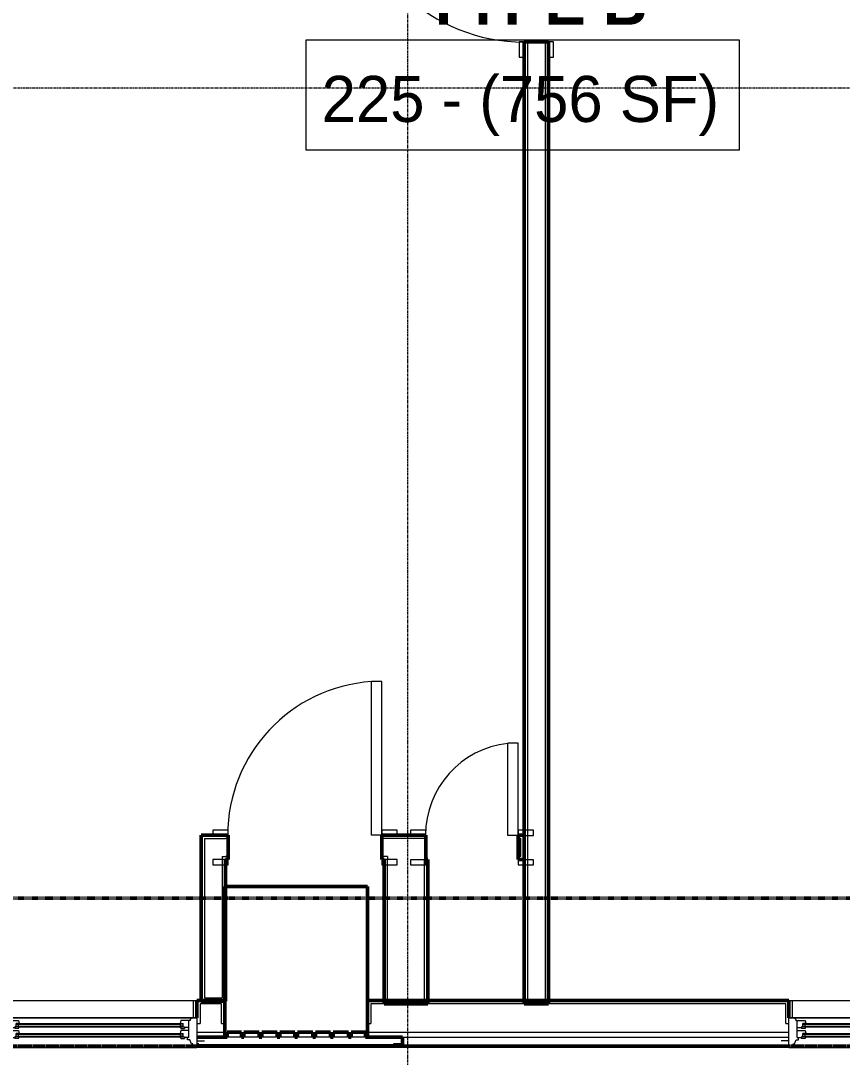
# Model space of a CAD drawing. Header units: inches. Extents: x -4218 to -1830, y 9767 to 12426.
# Drawn here: x -2902.9 to -2742.5, y 9978 to 10180.3 of the extents above; entities that cross this region are included whole.
import ezdxf

# ---------------------------------------------------------------- set-up
doc = ezdxf.new("R2010")
doc.units = ezdxf.units.IN
doc.header["$MEASUREMENT"] = 0
doc.linetypes.add('Dash 1_16_', pattern=[0.125, 0.0625, -0.0625])
doc.linetypes.add('Grid Line 1_2_', pattern=[0.875, 0.5, -0.125, 0.125, -0.125])
for name, color, linetype, lineweight in [('0-1', 7, 'Continuous', 5), ('0-2', 252, 'Continuous', 9), ('A-AREA-IDEN', 2, 'Continuous', 9), ('A-DOOR-1', 10, 'Continuous', 9), ('A-DOOR-2', 50, 'Continuous', 20), ('A-DOOR-FRAM-1', 50, 'Continuous', 20), ('A-GENM', 5, 'Continuous', 9), ('A-GENM-6', 5, 'Continuous', 50), ('A-GLAZ-1', 151, 'Continuous', 9), ('A-GLAZ-2', 151, 'Continuous', 20), ('A-GLAZ-3', 151, 'Continuous', 50), ('A-WALL', 113, 'Continuous', 13), ('A-WALL-1', 7, 'Continuous', 50), ('A-WALL-2', 250, 'Continuous', 13), ('A-WALL-8', 113, 'Continuous', 50), ('C-PROP-LINE-1', 91, 'Dash 1_16_', 50), ('I-WALL-1', 7, 'Continuous', 50), ('S-GRID-1', 1, 'Grid Line 1_2_', 9)]:
    doc.layers.add(name, color=color, linetype=linetype, lineweight=lineweight)
doc.styles.add('Century Gothic', font='ufonts.com_century-gothic.ttf', dxfattribs={"height": 9})
doc.styles.add('Century Gothic_B', font='GOTHICB.TTF', dxfattribs={"height": 9})

# ---------------------------------------------------------------- blocks, each defined once
blk = doc.blocks.new('SWING - SINGLE - FLUSH - 2-10 x 6-8 - PRIVACY-3199407-BACKGROUND - 2ND FLOOR')
at = {"layer": 'A-DOOR-1'}
blk.add_arc((17, 2.37), 34.07, 93.3657, 180, dxfattribs=at)
at = {"layer": 'A-DOOR-2'}
for p, q in [((15, 2.37), (15, 36.38)), ((17, 36.38), (15, 36.38)), ((17, 2.37), (17, 36.38)), ((17, 2.37), (15, 2.37))]:
    blk.add_line(p, q, dxfattribs=at)
at = {"layer": 'A-DOOR-FRAM-1'}
for p, q in [((-17, 3.37), (-20, 3.37)), ((-20, 3.37), (-20, 2.37)), ((-20, 2.37), (-17, 2.37)), ((-17, 2.37), (-17, 3.37)), ((20, 3.37), (17, 3.37)), ((17, 3.37), (17, 2.37)), ((17, 2.37), (20, 2.37)), ((20, 2.37), (20, 3.37)), ((-17, -2.38), (-20, -2.38)), ((-20, -2.38), (-20, -3.38)), ((-20, -3.38), (-17, -3.38)), ((-17, -3.38), (-17, -2.38)), ((20, -2.38), (17, -2.38)), ((17, -2.38), (17, -3.38)), ((17, -3.38), (20, -3.38)), ((20, -3.38), (20, -2.38))]:
    blk.add_line(p, q, dxfattribs=at)
blk = doc.blocks.new('SWING - SINGLE - FLUSH - 30_ x 80_ - MAGIC PAK DOOR - ACOUSTICAL SEAL-3199413-BACKGROUND - 2ND FLOOR')
at = {"layer": 'A-DOOR-1'}
blk.add_arc((15, 2.375), 30.067, 93.81407, 180, dxfattribs=at)
at = {"layer": 'A-DOOR-2'}
for p, q in [((13, 2.375), (13, 32.375)), ((15, 32.375), (13, 32.375)), ((15, 2.375), (15, 32.375)), ((15, 2.375), (13, 2.375))]:
    blk.add_line(p, q, dxfattribs=at)
at = {"layer": 'A-DOOR-FRAM-1'}
for p, q in [((-15, 3.375), (-18, 3.375)), ((-18, 3.375), (-18, 2.375)), ((-18, 2.375), (-15, 2.375)), ((-15, 2.375), (-15, 3.375)), ((18, 3.375), (15, 3.375)), ((15, 3.375), (15, 2.375)), ((15, 2.375), (18, 2.375)), ((18, 2.375), (18, 3.375)), ((-15, -2.375), (-18, -2.375)), ((-18, -2.375), (-18, -3.375)), ((-18, -3.375), (-15, -3.375)), ((-15, -3.375), (-15, -2.375)), ((18, -2.375), (15, -2.375)), ((15, -2.375), (15, -3.375)), ((15, -3.375), (18, -3.375)), ((18, -3.375), (18, -2.375))]:
    blk.add_line(p, q, dxfattribs=at)
blk = doc.blocks.new('SWING - SINGLE - FLUSH - 1-6 X 6-8 PASSAGE-3199417-BACKGROUND - 2ND FLOOR')
at = {"layer": 'A-DOOR-1'}
blk.add_arc((9, 2.37), 18.07, 96.3558, 180, dxfattribs=at)
at = {"layer": 'A-DOOR-2'}
for p, q in [((7, 2.37), (7, 20.33)), ((9, 20.33), (7, 20.33)), ((9, 2.37), (9, 20.33)), ((9, 2.37), (7, 2.37))]:
    blk.add_line(p, q, dxfattribs=at)
at = {"layer": 'A-DOOR-FRAM-1'}
for p, q in [((-9, 3.37), (-12, 3.37)), ((-12, 3.37), (-12, 2.37)), ((-12, 2.37), (-9, 2.37)), ((-9, 2.37), (-9, 3.37)), ((12, 3.37), (9, 3.37)), ((9, 3.37), (9, 2.37)), ((9, 2.37), (12, 2.37)), ((12, 2.37), (12, 3.37)), ((-9, -2.38), (-12, -2.38)), ((-12, -2.38), (-12, -3.38)), ((-12, -3.38), (-9, -3.38)), ((-9, -3.38), (-9, -2.38)), ((12, -2.38), (9, -2.38)), ((9, -2.38), (9, -3.38)), ((9, -3.38), (12, -3.38)), ((12, -3.38), (12, -2.38))]:
    blk.add_line(p, q, dxfattribs=at)
blk = doc.blocks.new('CTR - 1st Phase - Unit Layouts_rvt-1-BACKGROUND - 2ND FLOOR')
at = {"layer": 'A-WALL-1'}
for p, q in [((-2799.87, 10176.24), (-2804.62, 10176.24)), ((-2804.62, 10176.24), (-2804.62, 9988.44)), ((-2799.87, 9988.44), (-2799.87, 10176.24)), ((-2867.07, 10021.34), (-2867.7, 10021.34)), ((-2867.7, 10021.34), (-2867.7, 9988.96)), ((-2862.95, 10021.34), (-2867.07, 10021.34)), ((-2862.44, 10021.34), (-2862.95, 10021.34)), ((-2862.44, 10016.59), (-2862.44, 10021.34)), ((-2823.81, 10021.34), (-2832.44, 10021.34)), ((-2832.44, 10021.34), (-2832.44, 10016.59)), ((-2823.81, 10016.59), (-2823.81, 10021.34)), ((-2804.62, 10021.34), (-2805.81, 10021.34)), ((-2805.81, 10021.34), (-2805.81, 10016.59)), ((-2804.62, 10020.71), (-2804.62, 10021.34)), ((-2804.62, 10017.21), (-2804.62, 10020.71)), ((-2862.95, 9988.96), (-2862.95, 10016.59)), ((-2862.95, 10016.59), (-2862.44, 10016.59)), ((-2832.44, 10016.59), (-2831.94, 10016.59)), ((-2805.81, 10016.59), (-2804.62, 10016.59)), ((-2804.62, 10016.59), (-2804.62, 10017.21)), ((-2867.7, 9988.96), (-2867.07, 9988.96)), ((-2867.07, 9988.96), (-2863.57, 9988.96)), ((-2863.57, 9988.96), (-2862.95, 9988.96)), ((-2804.62, 9988.44), (-2804, 9988.44)), ((-2804, 9988.44), (-2800.5, 9988.44)), ((-2800.5, 9988.44), (-2799.87, 9988.44))]:
    blk.add_line(p, q, dxfattribs=at)
at = {"layer": 'A-WALL-2'}
for p, q in [((-2804, 10176.24), (-2804, 9989.06)), ((-2800.5, 10176.24), (-2800.5, 9989.06)), ((-2867.07, 10020.71), (-2867.07, 9989.59)), ((-2867.07, 10020.71), (-2863.57, 10020.71)), ((-2863.57, 10020.71), (-2862.95, 10020.71)), ((-2862.44, 10020.71), (-2862.95, 10020.71)), ((-2823.81, 10020.71), (-2832.44, 10020.71)), ((-2805.25, 10020.71), (-2805.81, 10020.71)), ((-2805.25, 10017.21), (-2805.25, 10020.71)), ((-2863.57, 10017.21), (-2863.57, 9989.59)), ((-2863.57, 10017.21), (-2862.95, 10017.21)), ((-2862.44, 10017.21), (-2862.95, 10017.21)), ((-2831.31, 10017.21), (-2832.44, 10017.21)), ((-2831.31, 10017.21), (-2831.31, 10016.59)), ((-2831.31, 9988.44), (-2831.31, 10016.59)), ((-2823.81, 10017.21), (-2824.06, 10017.21)), ((-2824.06, 10017.21), (-2824.06, 10016.59)), ((-2824.06, 9988.44), (-2824.06, 10016.59)), ((-2805.25, 10017.21), (-2805.81, 10017.21)), ((-2867.07, 9989.59), (-2863.57, 9989.59)), ((-2804, 9989.06), (-2800.5, 9989.06))]:
    blk.add_line(p, q, dxfattribs=at)
at = {"layer": 'I-WALL-1'}
for p, q in [((-2831.94, 10016.59), (-2831.94, 9988.44)), ((-2823.44, 10016.59), (-2823.81, 10016.59)), ((-2823.44, 9988.44), (-2823.44, 10016.59)), ((-2831.94, 9988.44), (-2823.44, 9988.44))]:
    blk.add_line(p, q, dxfattribs=at)
at = {"layer": '0-2', "rotation": 90.0000000000466}
blk.add_blockref('SWING - SINGLE - FLUSH - 2-10 x 6-8 - PRIVACY-3199407-BACKGROUND - 2ND FLOOR', (-2802.25, 10193.24), dxfattribs=at)
at = {"layer": '0-2'}
for name, p in [('SWING - SINGLE - FLUSH - 30_ x 80_ - MAGIC PAK DOOR - ACOUSTICAL SEAL-3199413-BACKGROUND - 2ND FLOOR', (-2847.44, 10018.96)), ('SWING - SINGLE - FLUSH - 1-6 X 6-8 PASSAGE-3199417-BACKGROUND - 2ND FLOOR', (-2814.81, 10018.96))]:
    blk.add_blockref(name, p, dxfattribs=at)
blk = doc.blocks.new('Window-Double_Hung-Andersen-400_Series-Tilt_Wash - DOUBLE HUNG - REVERSE COTTAGE - 2ND FLOOR-2888952-BACKGROUND - 2ND FLOOR')
at = {"layer": 'A-GLAZ-1'}
for p, q in [((-18.95, 4.44), (18.95, 4.44)), ((-18.95, 1.06), (-18.95, 4.44)), ((-18.32, 1.06), (-18.32, 4.44)), ((18.32, 1.06), (18.32, 4.44)), ((18.95, 4.44), (18.95, 1.06)), ((-19.01, 2.44), (-19.01, 3.94)), ((-19.01, 3.94), (-18.95, 3.94)), ((-18.95, 2.44), (-19.01, 2.44)), ((18.95, 3.94), (19.01, 3.94)), ((19.01, 2.44), (18.95, 2.44)), ((19.01, 3.94), (19.01, 2.44)), ((18.95, 1.06), (-18.95, 1.06)), ((-16.29, -0.19), (-15.7, -0.19)), ((-16.29, -0.56), (-15.7, -0.56)), ((-15.82, -0.56), (-15.82, -0.19)), ((-15.7, -0.06), (15.7, -0.06)), ((-15.7, -0.19), (15.7, -0.19)), ((-15.7, -0.56), (15.7, -0.56)), ((-15.7, -0.69), (15.7, -0.69)), ((-15.7, -2), (15.7, -2)), ((16.29, -0.19), (15.7, -0.19)), ((16.29, -0.56), (15.7, -0.56)), ((15.82, -0.56), (15.82, -0.19)), ((-16.29, -2.13), (-15.7, -2.13)), ((-16.29, -2.5), (-15.7, -2.5)), ((-15.82, -2.5), (-15.82, -2.13)), ((-15.7, -2.13), (15.7, -2.13)), ((-15.7, -2.5), (15.7, -2.5)), ((-15.7, -2.63), (15.7, -2.63)), ((16.29, -2.13), (15.7, -2.13)), ((16.29, -2.5), (15.7, -2.5)), ((15.82, -2.5), (15.82, -2.13))]:
    blk.add_line(p, q, dxfattribs=at)
at = {"layer": 'A-GLAZ-2'}
for p, q in [((-19.01, 1.06), (19.01, 1.06)), ((-19.01, -4.81), (-19.01, 1.06)), ((-17.67, 0.78), (-18, 1.06)), ((-17.67, 0.78), (-17.67, 0.56)), ((-17.67, 0.56), (-15.86, 0.56)), ((-17.42, -2.75), (-17.42, 0.56)), ((-15.86, 0.56), (-15.7, -0.06)), ((15.86, 0.56), (15.7, -0.06)), ((17.67, 0.56), (15.86, 0.56)), ((17.42, -2.75), (17.42, 0.56)), ((17.67, 0.78), (18, 1.06)), ((17.67, 0.78), (17.67, 0.56)), ((19.01, 1.06), (19.01, -4.81)), ((-17.42, -0.81), (-16.57, -0.81)), ((-17.42, -1.38), (-15.86, -1.38)), ((-16.57, -0.69), (-16.57, -1.03)), ((-15.7, -0.69), (-16.57, -0.69)), ((-15.86, -1.03), (-16.57, -1.03)), ((-16.29, -0.69), (-16.29, -0.06)), ((-15.7, -0.06), (-16.29, -0.06)), ((-16.29, -2.63), (-16.29, -2)), ((-15.7, -2), (-16.29, -2)), ((-15.86, -1.03), (-15.7, -0.69)), ((-15.86, -1.38), (-15.7, -2)), ((15.7, -0.06), (16.29, -0.06)), ((15.86, -1.03), (15.7, -0.69)), ((15.7, -0.69), (16.57, -0.69)), ((15.86, -1.38), (15.7, -2)), ((15.7, -2), (16.29, -2)), ((15.86, -1.03), (16.57, -1.03)), ((17.42, -1.38), (15.86, -1.38)), ((16.29, -0.69), (16.29, -0.06)), ((16.29, -2.63), (16.29, -2)), ((16.57, -0.69), (16.57, -1.03)), ((17.42, -0.81), (16.57, -0.81)), ((-19.01, -3.44), (-20.51, -3.44)), ((-18.2, -4), (-17.92, -4)), ((-18.2, -4.81), (-18.2, -4)), ((-17.92, -4), (-17.61, -3.19)), ((-17.61, -3.19), (-17.14, -3.19)), ((-17.42, -2.75), (-16.57, -2.75)), ((-17.14, -3.19), (-17.14, -2.75)), ((-16.57, -2.63), (-16.57, -2.97)), ((-15.7, -2.63), (-16.57, -2.63)), ((-15.86, -2.97), (-16.57, -2.97)), ((-15.86, -2.97), (-15.7, -2.63)), ((15.86, -2.97), (15.7, -2.63)), ((15.7, -2.63), (16.57, -2.63)), ((15.86, -2.97), (16.57, -2.97)), ((16.57, -2.63), (16.57, -2.97)), ((17.42, -2.75), (16.57, -2.75)), ((17.14, -3.19), (17.14, -2.75)), ((17.61, -3.19), (17.14, -3.19)), ((17.92, -4), (17.61, -3.19)), ((18.2, -4), (17.92, -4)), ((18.2, -4.81), (18.2, -4)), ((19.01, -3.44), (20.51, -3.44)), ((19.01, -4.81), (-19.01, -4.81))]:
    blk.add_line(p, q, dxfattribs=at)
blk = doc.blocks.new('V-Series_EWC4_SPVU_RFA_2015 - 2ND AND 3RD FLOOR-2226480-BACKGROUND - 2ND FLOOR')
at = {"layer": 'A-GENM'}
for p, q in [((-3858.97, 11732.03), (-3858.97, 11734.83)), ((-3858.97, 11728.55), (-3858.97, 11731.53)), ((-3858.97, 11725.06), (-3858.97, 11728.05)), ((-3858.97, 11721.58), (-3858.97, 11724.56)), ((-3858.97, 11718.09), (-3858.97, 11721.08)), ((-3858.97, 11714.61), (-3858.97, 11717.59)), ((-3858.97, 11711.12), (-3858.97, 11714.11)), ((-3858.97, 11707.83), (-3858.97, 11710.62))]:
    blk.add_line(p, q, dxfattribs=at)
at = {"layer": 'A-GENM-6'}
for p, q in [((-3829.54, 11735.26), (-3858.97, 11735.26)), ((-3858.97, 11735.26), (-3858.97, 11734.83)), ((-3829.54, 11707.39), (-3829.54, 11735.26)), ((-3858.97, 11734.83), (-3857.97, 11734.83)), ((-3857.97, 11734.83), (-3857.97, 11732.03)), ((-3857.97, 11732.03), (-3858.97, 11732.03)), ((-3858.97, 11732.03), (-3858.97, 11731.53)), ((-3858.97, 11731.53), (-3857.97, 11731.53)), ((-3857.97, 11731.53), (-3857.97, 11728.55)), ((-3857.97, 11728.55), (-3858.97, 11728.55)), ((-3858.97, 11728.55), (-3858.97, 11728.05)), ((-3858.97, 11728.05), (-3857.97, 11728.05)), ((-3857.97, 11728.05), (-3857.97, 11725.06)), ((-3857.97, 11725.06), (-3858.97, 11725.06)), ((-3858.97, 11725.06), (-3858.97, 11724.56)), ((-3858.97, 11724.56), (-3857.97, 11724.56)), ((-3857.97, 11724.56), (-3857.97, 11721.58)), ((-3857.97, 11721.58), (-3858.97, 11721.58)), ((-3858.97, 11721.58), (-3858.97, 11721.08)), ((-3858.97, 11721.08), (-3857.97, 11721.08)), ((-3857.97, 11721.08), (-3857.97, 11718.09)), ((-3857.97, 11718.09), (-3858.97, 11718.09)), ((-3858.97, 11718.09), (-3858.97, 11717.59)), ((-3858.97, 11717.59), (-3857.97, 11717.59)), ((-3857.97, 11717.59), (-3857.97, 11714.61)), ((-3857.97, 11714.61), (-3858.97, 11714.61)), ((-3858.97, 11714.61), (-3858.97, 11714.11)), ((-3858.97, 11714.11), (-3857.97, 11714.11)), ((-3857.97, 11714.11), (-3857.97, 11711.12)), ((-3857.97, 11711.12), (-3858.97, 11711.12)), ((-3858.97, 11711.12), (-3858.97, 11710.62)), ((-3858.97, 11710.62), (-3857.97, 11710.62)), ((-3857.97, 11710.62), (-3857.97, 11707.83)), ((-3857.97, 11707.83), (-3858.97, 11707.83)), ((-3858.97, 11707.83), (-3858.97, 11707.39)), ((-3858.97, 11707.39), (-3829.54, 11707.39))]:
    blk.add_line(p, q, dxfattribs=at)
blk = doc.blocks.new('Perforated Panel at Magic-Pak - hvac panel - 2nd floor 2-2702974-BACKGROUND - 2ND FLOOR')
at = {"layer": 'A-GLAZ-3'}
for p, q in [((19.01, 4.44), (-19.01, 4.44)), ((-19.01, 4.44), (-19.01, 4.37)), ((-19.01, 4.37), (19.01, 4.37)), ((19.01, 4.37), (19.01, 4.44))]:
    blk.add_line(p, q, dxfattribs=at)
blk = doc.blocks.new('Family - ___-2835860-BACKGROUND - 2ND FLOOR')
at = {"layer": 'C-PROP-LINE-1'}
blk.add_line((-2636.92, 9980.19), (-3860.72, 9980.19), dxfattribs=at)
blk = doc.blocks.new('Family - ___-2835903-BACKGROUND - 2ND FLOOR')
at = {"layer": 'C-PROP-LINE-1'}
blk.add_line((-2096.45, 10009.09), (-3831.82, 10009.09), dxfattribs=at)
blk = doc.blocks.new('Family - ___-2835932-BACKGROUND - 2ND FLOOR')
at = {"layer": 'C-PROP-LINE-1'}
blk.add_line((-2067.55, 9980.19), (-3860.72, 9980.19), dxfattribs=at)

msp = doc.modelspace()

# ---------------------------------------------------------------- linework, layer by layer
at = {"layer": 'A-AREA-IDEN', "flags": 128}
msp.add_lwpolyline([(-2847.16, 10176.58), (-2762.66, 10176.58), (-2762.66, 10155.09), (-2847.16, 10155.09)], close=True, dxfattribs=at)
at = {"layer": 'A-WALL'}
for p, q in [((-2867.89, 9988.44), (-2867.89, 9984.63)), ((-2863.69, 9988.44), (-2867.89, 9988.44)), ((-2863.69, 9984.63), (-2863.69, 9988.44)), ((-2834.56, 9988.44), (-2834.56, 9984.63)), ((-2753.56, 9988.44), (-2834.56, 9988.44)), ((-2753.56, 9984.63), (-2753.56, 9988.44)), ((-2868.51, 9984.63), (-2867.89, 9984.63)), ((-2863.69, 9984.63), (-2863.06, 9984.63)), ((-2835.19, 9984.63), (-2834.56, 9984.63)), ((-2753.56, 9984.63), (-2752.94, 9984.63)), ((-2868.51, 9982.94), (-2863.06, 9982.94)), ((-2835.19, 9982.94), (-2752.94, 9982.94)), ((-2828.36, 9981.94), (-2752.94, 9981.94)), ((-2828.36, 9980.44), (-2752.94, 9980.44))]:
    msp.add_line(p, q, dxfattribs=at)
at = {"layer": 'A-WALL-8'}
for p, q in [((-2868.51, 9989.06), (-2868.51, 9985.69)), ((-2863.06, 9989.06), (-2868.51, 9989.06)), ((-2863.06, 9981.94), (-2863.06, 9989.06)), ((-2752.94, 9989.06), (-2835.19, 9989.06)), ((-2835.19, 9989.06), (-2835.19, 9981.94)), ((-2752.94, 9985.69), (-2752.94, 9989.06)), ((-2868.51, 9981.94), (-2863.06, 9981.94)), ((-2835.19, 9981.94), (-2828.36, 9981.94)), ((-2828.36, 9981.94), (-2828.36, 9980.44)), ((-2868.14, 9980.44), (-2868.51, 9980.44)), ((-2868.51, 9980.19), (-2868.14, 9980.19)), ((-2868.14, 9980.19), (-2868.14, 9980.44)), ((-2828.36, 9980.44), (-2830.11, 9980.44)), ((-2830.11, 9980.44), (-2830.11, 9980.19)), ((-2830.11, 9980.19), (-2752.94, 9980.19))]:
    msp.add_line(p, q, dxfattribs=at)
at = {"layer": 'S-GRID-1'}
for p, q in [((-2827.32, 9836.18), (-2827.32, 12376.81)), ((-1830.2, 10167.19), (-4168.71, 10167.19))]:
    msp.add_line(p, q, dxfattribs=at)

# ---------------------------------------------------------------- block references
at = {"layer": '0-1'}
msp.add_blockref('CTR - 1st Phase - Unit Layouts_rvt-1-BACKGROUND - 2ND FLOOR', (0, 0), dxfattribs=at)
at = {"layer": 'A-GENM', "rotation": 90.00000000000026}
msp.add_blockref('V-Series_EWC4_SPVU_RFA_2015 - 2ND AND 3RD FLOOR-2226480-BACKGROUND - 2ND FLOOR', (8872.2, 13840.91), dxfattribs=at)
at = {"layer": 'A-GLAZ-1'}
for p in [(-2887.52, 9984.63), (-2733.92, 9984.63)]:
    msp.add_blockref('Window-Double_Hung-Andersen-400_Series-Tilt_Wash - DOUBLE HUNG - REVERSE COTTAGE - 2ND FLOOR-2888952-BACKGROUND - 2ND FLOOR', p, dxfattribs=at)
at = {"layer": 'A-GLAZ-1', "rotation": 180}
msp.add_blockref('Perforated Panel at Magic-Pak - hvac panel - 2nd floor 2-2702974-BACKGROUND - 2ND FLOOR', (-2849.12, 9984.63), dxfattribs=at)
at = {"layer": 'C-PROP-LINE-1'}
for name in ['Family - ___-2835860-BACKGROUND - 2ND FLOOR', 'Family - ___-2835932-BACKGROUND - 2ND FLOOR', 'Family - ___-2835903-BACKGROUND - 2ND FLOOR']:
    msp.add_blockref(name, (0, 0), dxfattribs=at)

# ---------------------------------------------------------------- texts
at = {"layer": 'A-AREA-IDEN', "char_height": 9, "attachment_point": 1}
for s, insert, width, style in [('TYPE B', (-2824.03, 10188.56), 46.359, 'Century Gothic_B'), ('225 - (756 SF)', (-2844.16, 10169.58), 94.839, 'Century Gothic')]:
    msp.add_mtext(s, dxfattribs=dict(at, insert=insert, width=width, style=style))

doc.saveas('drawing.dxf')
